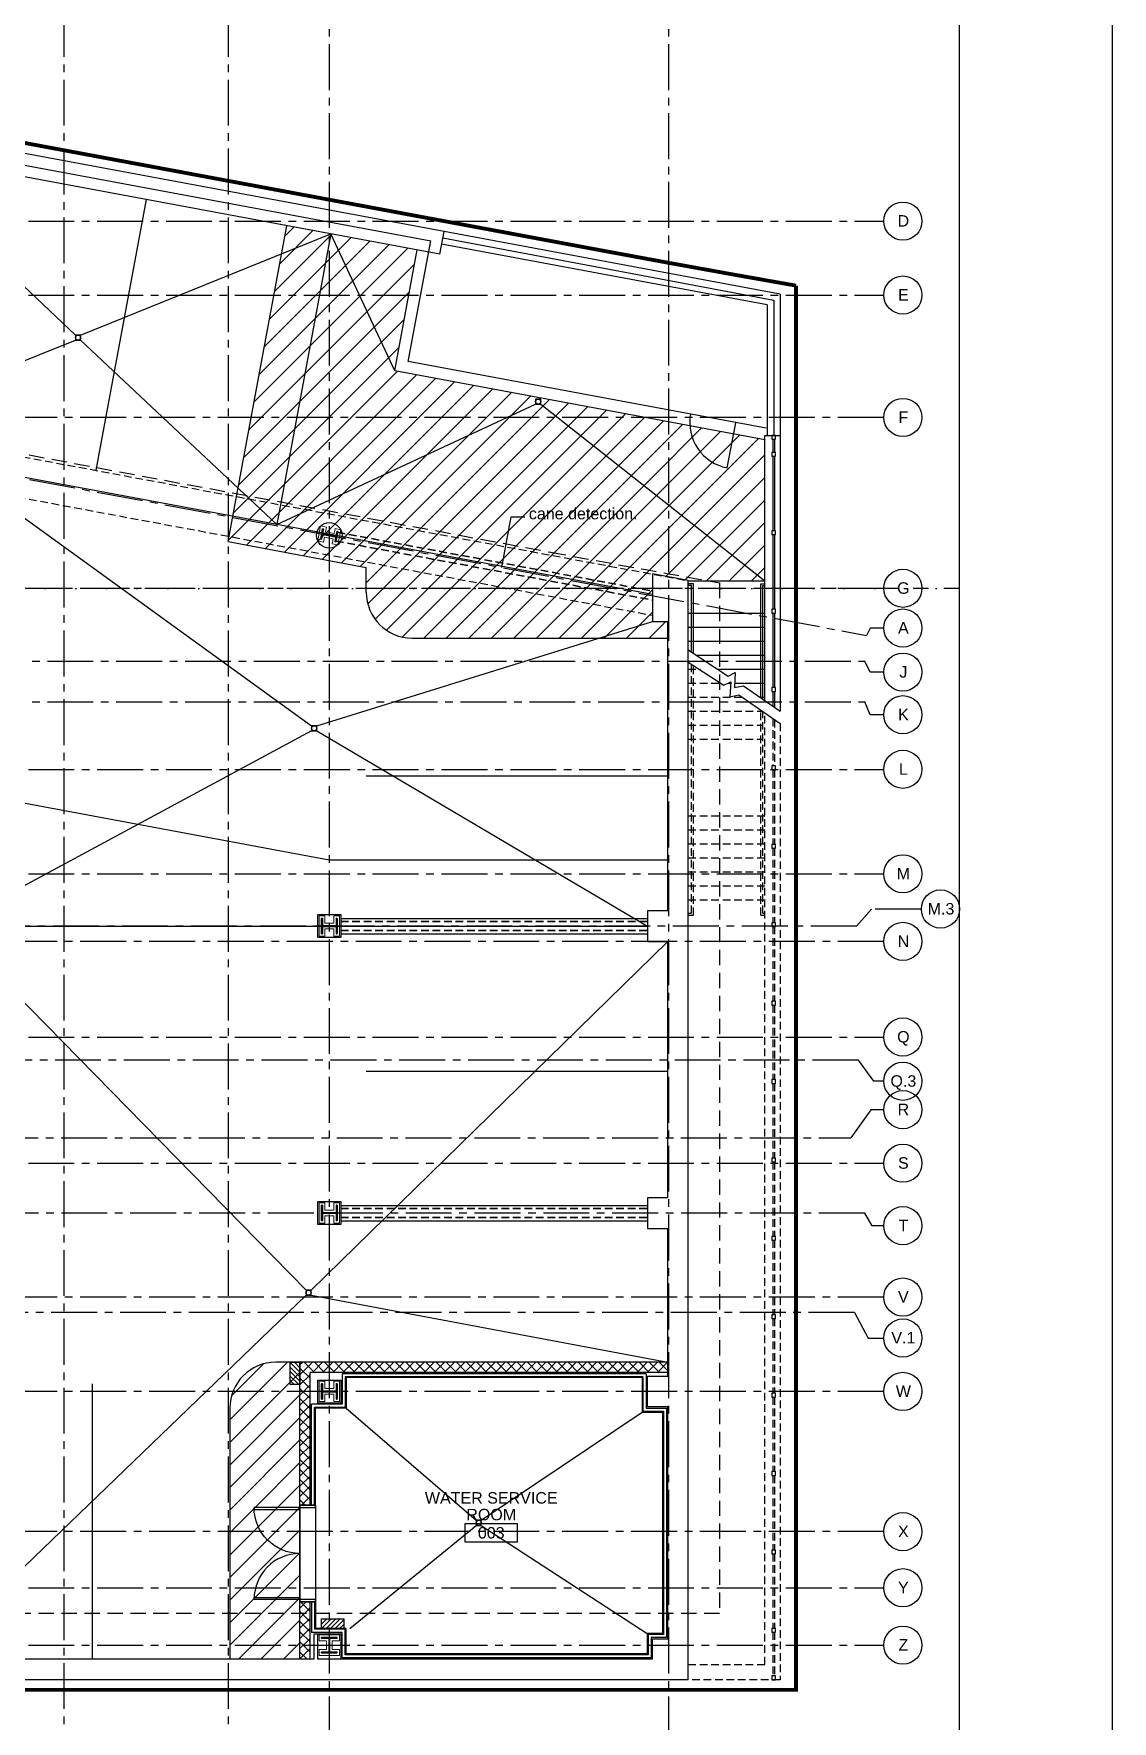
# Model space of a CAD drawing. Header units: inches. Extents: x -3719 to 348, y -844 to 2341.
# Drawn here: x -498 to 348, y -60 to 1264 of the extents above; entities that cross this region are included whole.
import ezdxf
from ezdxf.enums import TextEntityAlignment as Align

# ---------------------------------------------------------------- set-up
doc = ezdxf.new("R2010")
doc.units = ezdxf.units.IN
doc.header["$LTSCALE"] = 48
doc.header["$MEASUREMENT"] = 0
for name, pattern in [('CENTER2', [1.125, 0.75, -0.125, 0.125, -0.125]), ('DASHDOT2', [0.5, 0.25, -0.125, 0, -0.125]), ('HIDDEN', [0.375, 0.25, -0.125]), ('HIDDEN2', [0.1875, 0.125, -0.0625]), ('PHANTOM2', [1.25, 0.625, -0.125, 0.125, -0.125, 0.125, -0.125])]:
    doc.linetypes.add(name, pattern=pattern)
doc.layers.get('Defpoints').update_dxf_attribs({"color": 153})
doc.layers.add('A-ANNO-NPLT', color=151, linetype='Continuous', plot=False)
for name, color, linetype, lineweight in [('A-Detl-Hatch', 1, 'Continuous', 18), ('S-Detl-Hatch', 1, 'Continuous', 18), ('S-Detl-Wide', 3, 'Continuous', 35)]:
    doc.layers.add(name, color=color, linetype=linetype, lineweight=lineweight)
for name, color, linetype in [('A-Door', 6, 'Continuous'), ('A-Door-Head', 8, 'Continuous'), ('A-Flor-Hral', 6, 'Continuous'), ('A-Flor-Pfix', 4, 'Continuous'), ('A-Flor-Spcl', 5, 'Continuous'), ('A-Flor-Strs', 8, 'Continuous'), ('A-Grid(3-32)', 8, 'CENTER2'), ('A-Roof-Above', 8, 'HIDDEN2'), ('A-Site-Element', 2, 'Continuous'), ('A-Site-low walls', 1, 'Continuous'), ('A-Site-Parking', 6, 'Continuous'), ('A-Site-Pave', 8, 'Continuous'), ('A-Site-Property', 3, 'PHANTOM2'), ('A-Site-Setback', 5, 'HIDDEN'), ('A-Tag-Rm(3-32)', 2, 'Continuous'), ('A-Wall-Full', 3, 'Continuous'), ('A-Wall-Hatch', 15, 'Continuous'), ('S-Foundation', 3, 'Continuous'), ('S-Grid-Iden', 2, 'Continuous'), ('S-Site-Curb', 4, 'Continuous'), ('S-Structural Concrete', 4, 'Continuous'), ('S-Wall-CMU', 2, 'Continuous'), ('S-Wall-Hatch', 8, 'Continuous')]:
    doc.layers.add(name, color=color, linetype=linetype)
doc.layers.add('Zoning Envelope', color=7, linetype='DASHDOT2', true_color=0xaa0061)
doc.styles.add('G1DIM', font='arial.ttf')
doc.styles.get("Standard").update_dxf_attribs({"font": 'arial.ttf'})
doc.linetypes.add('FENCELINE1', pattern='A,0.25,-0.1,[133,ltypeshp.shx,S=0.1,R=0,X=-0.1,Y=0],-0.1,1', length=1.45)
doc.linetypes.add('FENCELINE2', pattern='A,0.25,-0.1,[132,ltypeshp.shx,S=0.1,R=0,X=-0.1,Y=0],-0.1,1', length=1.45)
pattern_1 = [(45, (-3700, -844.257), (-8.838835, 8.838835), [])]

# ---------------------------------------------------------------- blocks, each defined once
blk = doc.blocks.new('Rm Tag')
blk.add_lwpolyline([(-0.212, 0.076), (0.212, 0.076), (0.212, -0.076), (-0.212, -0.076)], close=True)
for p in [(0, 0.286), (0, 0.149), (0, 0)]:
    blk.add_attdef('XXX', text='', height=0.0938).set_placement(p, align=Align.MIDDLE_CENTER)
blk = doc.blocks.new('GARAGE FLOOR SLOPE')
at = {"layer": 'A-Flor-Pfix'}
for points in [[(3235, 1872), (3235, 1868), (3239, 1868), (3239, 1872)], [(3595.8, 1821.8), (3595.8, 1817.8), (3599.8, 1817.8), (3599.8, 1821.8)], [(3420.1, 1565.6), (3420.1, 1561.6), (3424.1, 1561.6), (3424.1, 1565.6)], [(3415.8, 1122.8), (3415.8, 1118.8), (3419.8, 1118.8), (3419.8, 1122.8)]]:
    blk.add_lwpolyline(points, close=True, dxfattribs=at)
for centre in [(3237, 1870), (3597.8, 1819.8), (3422.1, 1563.6), (3417.8, 1120.8)]:
    blk.add_circle(centre, 2, dxfattribs=at)
at = {"layer": 'A-Roof-Above'}
for points in [[(1470.4, 1948.1), (2082.9, 1948.1), (2082.9, 1795.8), (2703.1, 1795.8), (2703.1, 1835.7), (3687.5, 1652.2)], [(2671.4, 1827.6), (2671.4, 1873.9), (3715.5, 1679.3)]]:
    blk.add_lwpolyline(points, dxfattribs=at)
at = {"layer": 'A-Site-Pave'}
for p, q in [((3235, 1872), (3081.4, 2017.3)), ((3239, 1872), (3435.3, 1951.3)), ((3435.3, 1951.3), (3392.8, 1723.4)), ((3485.3, 1844), (3435.3, 1951.3)), ((3038.9, 1789.3), (3235, 1868)), ((3239, 1868), (3392.8, 1723.4)), ((3392.8, 1723.4), (3595.8, 1817.8)), ((3599.8, 1817.8), (3775.5, 1679.3)), ((3136, 1771.2), (3420.1, 1565.6)), ((3424.1, 1565.6), (3687.5, 1647.3)), ((3420.1, 1561.6), (3136, 1408.3)), ((3424.1, 1561.6), (3683.5, 1408.3)), ((2153.9, 1408.3), (3683.5, 1408.3)), ((3415.8, 1122.8), (3136, 1408.3)), ((3419.8, 1122.8), (3699.5, 1396.3)), ((3415.8, 1118.8), (3136, 849.3)), ((3419.8, 1118.8), (3699.5, 1066.3))]:
    blk.add_line(p, q, dxfattribs=at)
for points in [[(3687.5, 1668.5), (2016.7, 1979.9), (920.6, 1979.9)], [(695.7, 1951.3), (800.9, 1951.3), (3434, 1460.5), (3699.5, 1460.5)]]:
    blk.add_lwpolyline(points, dxfattribs=at)
blk = doc.blocks.new('*U10')
at = {"layer": 'A-Detl-Hatch'}
h = blk.add_hatch(dxfattribs=at)
h.set_pattern_fill('ANSI32', color=256, scale=6, style=0)
h.set_pattern_definition([(45, (0, -6.06), (-1.591, 1.591), []), (45, (1.0607, -6.06), (-1.591, 1.591), [])])
edge = h.paths.add_edge_path()
edge.add_line((6, -12.12), (6, -11.515))
edge.add_line((6, -11.515), (0.795, -11.515))
edge.add_arc((0.795, -10.915), 0.6, 180, 270, ccw=False)
edge.add_line((0.195, -10.915), (0.195, -1.205))
edge.add_arc((0.795, -1.205), 0.6, 90, 180, ccw=False)
edge.add_line((0.795, -0.605), (6, -0.605))
edge.add_line((6, -0.605), (6, 0))
edge.add_line((6, 0), (-6, 0))
edge.add_line((-6, 0), (-6, -0.605))
edge.add_line((-6, -0.605), (-0.795, -0.605))
edge.add_arc((-0.795, -1.205), 0.6, 0, 90, ccw=False)
edge.add_line((-0.195, -1.205), (-0.195, -10.915))
edge.add_arc((-0.795, -10.915), 0.6, 270, 360, ccw=False)
edge.add_line((-0.795, -11.515), (-6, -11.515))
edge.add_line((-6, -11.515), (-6, -12.12))
edge.add_line((-6, -12.12), (6, -12.12))
at = {"color": 0, "linetype": 'ByBlock'}
blk.add_lwpolyline([(6, -12.12), (6, -11.515), (0.795, -11.515, -0.41421356), (0.195, -10.915), (0.195, -1.205, -0.41421356), (0.795, -0.605), (6, -0.605), (6, 0), (-6, 0), (-6, -0.605), (-0.795, -0.605, -0.41421356), (-0.195, -1.205), (-0.195, -10.915, -0.41421356), (-0.795, -11.515), (-6, -11.515), (-6, -12.12)], format="xyb", close=True, dxfattribs=at)
blk = doc.blocks.new('W12X65')
at = {"layer": 'S-Detl-Hatch'}
blk.add_lwpolyline([(13860.6, -7310.3), (13860.6, -7305.7), (13854.8, -7305.7), (13854.8, -7298.8), (13860.6, -7298.8), (13860.6, -7294.2), (13844.6, -7294.2), (13844.6, -7298.8), (13850.4, -7298.8), (13850.4, -7305.7), (13844.6, -7305.7), (13844.6, -7310.3)], close=True, dxfattribs=at)
at = {"layer": 'S-Detl-Wide'}
blk.add_blockref('*U10', (13852.6, -7296.2), dxfattribs=at)
blk = doc.blocks.new('*U22')
at = {"layer": 'A-Detl-Hatch'}
h = blk.add_hatch(dxfattribs=at)
h.set_pattern_fill('ANSI32', color=256, scale=6, style=0)
h.set_pattern_definition([(45, (0, -6.03), (-1.591, 1.591), []), (45, (1.0607, -6.03), (-1.591, 1.591), [])])
edge = h.paths.add_edge_path()
edge.add_line((4.0225, -12.06), (4.0225, -11.485))
edge.add_line((4.0225, -11.485), (0.7675, -11.485))
edge.add_arc((0.7675, -10.885), 0.6, 180, 270, ccw=False)
edge.add_line((0.1675, -10.885), (0.1675, -1.175))
edge.add_arc((0.7675, -1.175), 0.6, 90, 180, ccw=False)
edge.add_line((0.7675, -0.575), (4.0225, -0.575))
edge.add_line((4.0225, -0.575), (4.0225, 0))
edge.add_line((4.0225, 0), (-4.0225, 0))
edge.add_line((-4.0225, 0), (-4.0225, -0.575))
edge.add_line((-4.0225, -0.575), (-0.7675, -0.575))
edge.add_arc((-0.7675, -1.175), 0.6, 0, 90, ccw=False)
edge.add_line((-0.1675, -1.175), (-0.1675, -10.885))
edge.add_arc((-0.7675, -10.885), 0.6, 270, 360, ccw=False)
edge.add_line((-0.7675, -11.485), (-4.0225, -11.485))
edge.add_line((-4.0225, -11.485), (-4.0225, -12.06))
edge.add_line((-4.0225, -12.06), (4.0225, -12.06))
at = {"color": 0, "linetype": 'ByBlock'}
blk.add_lwpolyline([(4.0225, -12.06), (4.0225, -11.485), (0.7675, -11.485, -0.414213562), (0.1675, -10.885), (0.1675, -1.175, -0.414213562), (0.7675, -0.575), (4.0225, -0.575), (4.0225, 0), (-4.0225, 0), (-4.0225, -0.575), (-0.7675, -0.575, -0.414213562), (-0.1675, -1.175), (-0.1675, -10.885, -0.414213562), (-0.7675, -11.485), (-4.0225, -11.485), (-4.0225, -12.06)], format="xyb", close=True, dxfattribs=at)
blk = doc.blocks.new('W12X45')
at = {"layer": 'S-Detl-Hatch'}
blk.add_lwpolyline([(14163.5, -7310), (14163.5, -7305.4), (14159.6, -7305.4), (14159.6, -7298.5), (14163.5, -7298.5), (14163.5, -7293.9), (14151.5, -7293.9), (14151.5, -7298.5), (14155.3, -7298.5), (14155.3, -7305.4), (14151.5, -7305.4), (14151.5, -7310)], close=True, dxfattribs=at)
at = {"layer": 'S-Detl-Wide'}
blk.add_blockref('*U22', (14157.5, -7295.9), dxfattribs=at)
blk = doc.blocks.new('Column Bubble')
blk.add_circle((-0.004, -0.002), 0.156)
blk.add_attdef('XX', text='', height=0.0938).set_placement((0, 0), align=Align.MIDDLE_CENTER)
blk = doc.blocks.new('LOWER LEVEL - STRUCTURAL GRID')
at = {"layer": 'A-Grid(3-32)'}
for p, q in [((-789.5, -9409.8), (-789.5, -7402)), ((-660.5, -9409.8), (-660.5, -7402)), ((-581.5, -7402), (-581.5, -9409.8)), ((-315.5, -7402), (-315.5, -9409.8)), ((-3895.5, -7709.5), (-160.2, -8405.7)), ((-3895.5, -8080.8), (-146.8, -8080.8)), ((-3895.5, -8138.8), (-146.8, -8138.8)), ((-146.8, -8234.8), (-3895.5, -8234.8)), ((-146.8, -8368.8), (-3895.5, -8368.8)), ((-3880.6, -8425.8), (-161.6, -8425.8)), ((-3880.6, -8457.8), (-161.6, -8457.8)), ((-3895.5, -8510.8), (-146.8, -8510.8)), ((-3895.5, -8592.7), (-146.8, -8592.7)), ((-168, -8633.7), (-3874.3, -8633.7)), ((-146.8, -8645.7), (-3895.5, -8645.7)), ((-3895.5, -8720.8), (-146.8, -8720.8)), ((-166.6, -8738.8), (-3875.7, -8738.8)), ((-3869.7, -8799.7), (-172.6, -8799.7)), ((-3895.5, -8819.7), (-146.8, -8819.7)), ((-161.6, -8858.8), (-3880.7, -8858.8)), ((-146.8, -8924.8), (-3895.5, -8924.8)), ((-169.6, -8936.8), (-159, -8956.8)), ((-159, -8956.8), (-146.8, -8956.8)), ((-146.8, -8998.8), (-3895.5, -8998.8)), ((-146.8, -9108.7), (-3895.5, -9108.7)), ((-3895.5, -9152.8), (-146.8, -9152.8)), ((-3895.5, -9197.8), (-146.8, -9197.8))]:
    blk.add_line(p, q, dxfattribs=at)
for points in [[(-146.8, -8399.9), (-157.3, -8399.9), (-160.2, -8405.7)], [(-146.8, -8434.6), (-157.3, -8434.6), (-161.6, -8425.8)], [(-146.8, -8468), (-157.3, -8468), (-161.6, -8457.8)], [(-117.3, -8620.4), (-156.4, -8620.4), (-168, -8633.7)], [(-146.8, -8755.4), (-154.4, -8755.4), (-166.6, -8738.8)], [(-146.8, -8777.7), (-156.8, -8777.7), (-172.6, -8799.7)], [(-146.8, -8868.8), (-155.9, -8868.8), (-161.6, -8858.8)], [(-169.6, -8936.8), (-3872.6, -8936.8), (-3883.2, -8956.8), (-3895.5, -8956.8)]]:
    blk.add_lwpolyline(points, dxfattribs=at)
at = {"layer": 'S-Detl-Wide', "linetype": 'HIDDEN2'}
for p, q in [((-574.9, -8324.8), (-328, -8370.9)), ((-576.2, -8331.7), (-328, -8378)), ((-572.5, -8630.2), (-332, -8630.2)), ((-572.5, -8637.2), (-332, -8637.2)), ((-572.5, -8855.3), (-332, -8855.3)), ((-572.5, -8862.3), (-332, -8862.3))]:
    blk.add_line(p, q, dxfattribs=at)
at = {"layer": 'S-Structural Concrete'}
for points in [[(-590.5, -8624.7), (-572.5, -8624.7), (-572.5, -8642.7), (-590.5, -8642.7)], [(-590.5, -8849.8), (-572.5, -8849.8), (-572.5, -8867.8), (-590.5, -8867.8)], [(-590.5, -8989.8), (-572.5, -8989.8), (-572.5, -9007.8), (-590.5, -9007.8)], [(-590.5, -9188.8), (-572.5, -9188.8), (-572.5, -9208.8), (-590.5, -9208.8)]]:
    blk.add_lwpolyline(points, close=True, dxfattribs=at)
blk.add_circle((-581.5, -8327.2), 10, dxfattribs=at)
for name, p, rotation in [('W12X45', (-10354, -20907), 79.44166666666386), ('W12X65', (-7883.7, -22486.3), 90), ('W12X65', (-7883.7, -22711.3), 90), ('W12X65', (-7883.7, -22851.3), 90)]:
    blk.add_blockref(name, p, dxfattribs=dict(rotation=rotation))
at = {"layer": 'S-Grid-Iden', "xscale": 96, "yscale": 96, "zscale": 96}
for p, values in [((-131.3, -8080.5), {'XX': 'D'}), ((-131.3, -8138.5), {'XX': 'E'}), ((-131.3, -8234.5), {'XX': 'F'}), ((-131.3, -8368.5), {'XX': 'G'}), ((-131.3, -8399.7), {'XX': 'A'}), ((-131.3, -8434.3), {'XX': 'J'}), ((-131.3, -8467.7), {'XX': 'K'}), ((-131.3, -8510.5), {'XX': 'L'}), ((-131.3, -8592.5), {'XX': 'M'}), ((-101.8, -8620.1), {'XX': 'M.3'}), ((-131.3, -8645.5), {'XX': 'N'}), ((-131.3, -8720.5), {'XX': 'Q'}), ((-131.3, -8755.2), {'XX': 'Q.3'}), ((-131.3, -8777.5), {'XX': 'R'}), ((-131.3, -8819.5), {'XX': 'S'}), ((-131.3, -8868.5), {'XX': 'T'}), ((-131.3, -8924.5), {'XX': 'V'}), ((-131.3, -8956.6), {'XX': 'V.1'}), ((-131.3, -8998.5), {'XX': 'W'}), ((-131.3, -9108.5), {'XX': 'X'}), ((-131.3, -9152.5), {'XX': 'Y'}), ((-131.3, -9197.5), {'XX': 'Z'})]:
    blk.add_blockref('Column Bubble', p, dxfattribs=at).add_auto_attribs(values)
blk = doc.blocks.new('Door 36in')
blk.add_lwpolyline([(0, 36), (1.5, 36), (1.5, 0), (0, 0)], close=True)
blk.add_arc((0, 0), 36, 0, 90)
blk = doc.blocks.new('LOWER LEVEL - CORE & SHELL')
at = {"layer": 'S-Wall-Hatch'}
h = blk.add_hatch(dxfattribs=at)
h.set_pattern_fill('ANSI37', color=256, scale=45, style=0)
h.paths.add_polyline_path([(-596.5, -9172.8), (-604.5, -9172.8), (-604.5, -9204.8), (-596.5, -9204.8)])
h.paths.add_polyline_path([(-596.5, -9204.8), (-604.5, -9204.8), (-604.5, -9208.8), (-596.5, -9208.8)])
h.paths.add_polyline_path([(-596.5, -8983.8), (-581.5, -8983.8), (-581.5, -8975.8), (-604.5, -8975.8), (-604.5, -8998.8), (-596.5, -8998.8)])
h.paths.add_polyline_path([(-316, -8975.8), (-581.5, -8975.8), (-581.5, -8983.8), (-316, -8983.8)])
h.paths.add_polyline_path([(-604.5, -9087.8), (-596.5, -9087.8), (-596.5, -8998.8), (-604.5, -8998.8)])
h.paths.add_polyline_path([(-596.5, -9163.8), (-604.5, -9163.8), (-604.5, -9172.8), (-596.5, -9172.8)])
at = {"layer": 'A-Door'}
for points in [[(-592.4, -9087.8), (-604.5, -9087.8), (-604.5, -9089.8), (-592.4, -9089.8)], [(-592.4, -9161.8), (-604.5, -9161.8), (-604.5, -9163.8), (-592.4, -9163.8)]]:
    blk.add_lwpolyline(points, close=True, dxfattribs=at)
at = {"layer": 'A-Door-Head'}
blk.add_lwpolyline([(-604.5, -9087.8), (-592.4, -9087.8), (-592.4, -9163.8), (-604.5, -9163.8)], close=True, dxfattribs=at)
at = {"layer": 'A-Flor-Hral'}
for p, q in [((-233.8, -8251.8), (-233.8, -8262.1)), ((-232.3, -8251.8), (-232.3, -8262.1)), ((-233.8, -8265.1), (-233.8, -8323.6)), ((-232.3, -8265.1), (-232.3, -8323.6)), ((-233.8, -8326.6), (-233.8, -8385.1)), ((-232.3, -8326.6), (-232.3, -8385.1)), ((-295.9, -8365.1), (-300, -8365.1)), ((-295.9, -8419), (-295.9, -8365.1)), ((-243, -8365.1), (-240, -8365.1)), ((-243, -8454.7), (-243, -8365.1)), ((-297.4, -8366.6), (-300, -8366.6)), ((-297.4, -8418), (-297.4, -8366.6)), ((-241.5, -8366.6), (-240, -8366.6)), ((-241.5, -8455.8), (-241.5, -8366.6)), ((-233.8, -8388.1), (-233.8, -8446.6)), ((-232.3, -8388.1), (-232.3, -8446.6)), ((-233.8, -8449.6), (-233.8, -8461.1)), ((-232.3, -8449.6), (-232.3, -8462.2))]:
    blk.add_line(p, q, dxfattribs=at)
for points in [[(-234.5, -8251.8), (-231.5, -8251.8), (-231.5, -8248.8), (-234.5, -8248.8)], [(-234.5, -8265.1), (-231.5, -8265.1), (-231.5, -8262.1), (-234.5, -8262.1)], [(-234.5, -8326.6), (-231.5, -8326.6), (-231.5, -8323.6), (-234.5, -8323.6)], [(-234.5, -8326.6), (-231.5, -8326.6), (-231.5, -8323.6), (-234.5, -8323.6)], [(-234.5, -8388.1), (-231.5, -8388.1), (-231.5, -8385.1), (-234.5, -8385.1)], [(-234.5, -8449.6), (-231.5, -8449.6), (-231.5, -8446.6), (-234.5, -8446.6)]]:
    blk.add_lwpolyline(points, close=True, dxfattribs=at)
for points in [[(-300, -8417), (-268.6, -8437.6), (-263.1, -8434.8), (-263.8, -8446.6), (-256.8, -8445.2), (-228, -8465.1)], [(-300, -8426.6), (-272.2, -8444.8), (-266.7, -8442.1), (-267.4, -8453.8), (-260.4, -8452.4), (-228, -8474.9)]]:
    blk.add_lwpolyline(points, dxfattribs=at)
at = {"layer": 'A-Flor-Pfix'}
blk.add_lwpolyline([(-466.3, -9099.8), (-466.3, -9103.8), (-462.3, -9103.8), (-462.3, -9099.8)], close=True, dxfattribs=at)
blk.add_circle((-464.3, -9101.8), 2, dxfattribs=at)
at = {"layer": 'A-Flor-Strs'}
for p, q in [((-300, -8388.1), (-240, -8388.1)), ((-300, -8399.1), (-240, -8399.1)), ((-300, -8410.1), (-240, -8410.1)), ((-293.7, -8421.1), (-240, -8421.1)), ((-276.9, -8432.1), (-240, -8432.1)), ((-263.6, -8443.1), (-240, -8443.1)), ((-243.9, -8454.1), (-240, -8454.1))]:
    blk.add_line(p, q, dxfattribs=at)
at = {"layer": 'A-Flor-Strs', "linetype": 'HIDDEN2'}
for p, q in [((-297.4, -8623.6), (-297.4, -8428.3)), ((-295.9, -8625.1), (-295.9, -8429.3)), ((-300, -8432.1), (-290.4, -8432.1)), ((-300, -8443.1), (-274.8, -8443.1)), ((-268.8, -8443.1), (-266.7, -8443.1)), ((-300, -8454.1), (-257.9, -8454.1)), ((-300, -8465.1), (-242, -8465.1)), ((-243, -8625.1), (-243, -8464.5)), ((-241.5, -8623.6), (-241.5, -8465.5)), ((-233.8, -8470.9), (-233.8, -8508.1)), ((-300, -8476.1), (-242, -8476.1)), ((-232.3, -8471.9), (-232.3, -8508.1)), ((-300, -8487.1), (-242, -8487.1)), ((-233.8, -8511.1), (-233.8, -8569.6)), ((-232.3, -8511.1), (-232.3, -8569.6)), ((-300, -8547.1), (-240, -8547.1)), ((-300, -8558.1), (-240, -8558.1)), ((-300, -8569.1), (-240, -8569.1)), ((-233.8, -8572.6), (-233.8, -8631.1)), ((-232.3, -8572.6), (-232.3, -8631.1)), ((-300, -8580.1), (-240, -8580.1)), ((-300, -8591.1), (-240, -8591.1)), ((-300, -8602.1), (-240, -8602.1)), ((-300, -8613.1), (-240, -8613.1)), ((-300, -8623.6), (-297.4, -8623.6)), ((-300, -8625.1), (-295.9, -8625.1)), ((-243, -8625.1), (-240, -8625.1)), ((-241.5, -8623.6), (-240, -8623.6)), ((-233.8, -8634.1), (-233.8, -8692.6)), ((-232.3, -8634.1), (-232.3, -8692.6)), ((-233.8, -8695.6), (-233.8, -8754.1)), ((-232.3, -8695.6), (-232.3, -8754.1)), ((-233.8, -8757.1), (-233.8, -8815.6)), ((-232.3, -8757.1), (-232.3, -8815.6)), ((-233.8, -8818.6), (-233.8, -8877.1)), ((-232.3, -8818.6), (-232.3, -8877.1)), ((-233.8, -8880.1), (-233.8, -8938.6)), ((-232.3, -8880.1), (-232.3, -8938.6)), ((-233.8, -8941.6), (-233.8, -9000.1)), ((-232.3, -8941.6), (-232.3, -9000.1)), ((-233.8, -9003.1), (-233.8, -9061.6)), ((-232.3, -9003.1), (-232.3, -9061.6)), ((-233.8, -9064.6), (-233.8, -9123.1)), ((-232.3, -9064.6), (-232.3, -9123.1)), ((-233.8, -9126.1), (-233.8, -9184.6)), ((-232.3, -9126.1), (-232.3, -9184.6)), ((-233.8, -9187.6), (-233.8, -9221.8)), ((-232.3, -9187.6), (-232.3, -9221.8)), ((-228, -9224.8), (-300, -9224.8))]:
    blk.add_line(p, q, dxfattribs=at)
for points in [[(-300, -9212.8), (-240, -9212.8), (-240, -8466.5)], [(-228, -8474.9), (-228, -9224.8), (-228, -9224.8)]]:
    blk.add_lwpolyline(points, dxfattribs=at)
for points in [[(-234.5, -8511.1), (-231.5, -8511.1), (-231.5, -8508.1), (-234.5, -8508.1)], [(-234.5, -8572.6), (-231.5, -8572.6), (-231.5, -8569.6), (-234.5, -8569.6)], [(-234.5, -8634.1), (-231.5, -8634.1), (-231.5, -8631.1), (-234.5, -8631.1)], [(-234.5, -8695.6), (-231.5, -8695.6), (-231.5, -8692.6), (-234.5, -8692.6)], [(-234.5, -8757.1), (-231.5, -8757.1), (-231.5, -8754.1), (-234.5, -8754.1)], [(-234.5, -8818.6), (-231.5, -8818.6), (-231.5, -8815.6), (-234.5, -8815.6)], [(-234.5, -8880.1), (-231.5, -8880.1), (-231.5, -8877.1), (-234.5, -8877.1)], [(-234.5, -8941.6), (-231.5, -8941.6), (-231.5, -8938.6), (-234.5, -8938.6)], [(-234.5, -9003.1), (-231.5, -9003.1), (-231.5, -9000.1), (-234.5, -9000.1)], [(-234.5, -9064.6), (-231.5, -9064.6), (-231.5, -9061.6), (-234.5, -9061.6)], [(-234.5, -9126.1), (-231.5, -9126.1), (-231.5, -9123.1), (-234.5, -9123.1)], [(-234.5, -9187.6), (-231.5, -9187.6), (-231.5, -9184.6), (-234.5, -9184.6)], [(-234.5, -9224.8), (-231.5, -9224.8), (-231.5, -9221.8), (-234.5, -9221.8)]]:
    blk.add_lwpolyline(points, close=True, dxfattribs=at)
at = {"layer": 'A-Site-low walls'}
for p, q in [((-238, -8146.4), (-493.4, -8098.8)), ((-228, -8138), (-491.5, -8088.9)), ((-228, -8138), (-228, -8248.8)), ((-238, -8146.4), (-238, -8248.8))]:
    blk.add_line(p, q, dxfattribs=at)
at = {"layer": 'A-Site-Pave'}
for p, q in [((-568.4, -9011.9), (-466.3, -9099.8)), ((-462.3, -9099.8), (-336.1, -9014.9)), ((-565.4, -9184.6), (-466.3, -9103.8)), ((-462.3, -9103.8), (-332.1, -9188.6))]:
    blk.add_line(p, q, dxfattribs=at)
at = {"layer": 'A-Wall-Full'}
for p, q in [((-491.5, -8088.9), (-3254.4, -7574)), ((-494.8, -8106.6), (-3240, -7595)), ((-494.8, -8106.6), (-491.5, -8088.9)), ((-568.4, -8987.9), (-568.4, -9011.9)), ((-336.1, -8987.9), (-568.4, -8987.9)), ((-336.1, -8987.9), (-336.1, -9014.9)), ((-568.4, -9011.9), (-592.4, -9011.9)), ((-592.4, -9087.8), (-592.4, -9011.9)), ((-336.1, -9014.9), (-320.1, -9014.9)), ((-320.1, -9014.9), (-320.1, -9188.6)), ((-592.4, -9163.8), (-592.4, -9184.6)), ((-568.4, -9184.6), (-592.4, -9184.6)), ((-568.4, -9204.6), (-568.4, -9184.6)), ((-320.1, -9188.6), (-332.1, -9188.6)), ((-332.1, -9188.6), (-332.1, -9204.6)), ((-332.1, -9204.6), (-568.4, -9204.6))]:
    blk.add_line(p, q, dxfattribs=at)
at = {"layer": 'A-Wall-Hatch'}
for p, q in [((-571.5, -8984.8), (-571.5, -9008.8)), ((-333, -8984.8), (-571.5, -8984.8)), ((-335.5, -8987.3), (-569, -8987.3)), ((-569, -8987.3), (-569, -9011.2)), ((-335.5, -8987.3), (-335.5, -9014.2)), ((-333, -8984.8), (-333, -9011.8)), ((-595.5, -9087.8), (-595.5, -9008.8)), ((-571.5, -9008.8), (-595.5, -9008.8)), ((-569, -9011.2), (-593, -9011.2)), ((-593, -9087.8), (-593, -9011.2)), ((-335.5, -9014.2), (-319.5, -9014.2)), ((-333, -9011.8), (-317, -9011.8)), ((-319.5, -9014.2), (-319.5, -9189.3)), ((-317, -9011.8), (-317, -9191.8)), ((-595.5, -9163.8), (-595.5, -9187.7)), ((-593, -9163.8), (-593, -9185.2)), ((-569, -9185.2), (-593, -9185.2)), ((-569, -9205.3), (-569, -9185.2)), ((-571.5, -9187.7), (-595.5, -9187.7)), ((-571.5, -9207.8), (-571.5, -9187.7)), ((-319.5, -9189.3), (-331.5, -9189.3)), ((-331.5, -9189.3), (-331.5, -9205.3)), ((-317, -9191.8), (-329, -9191.8)), ((-329, -9191.8), (-329, -9207.8)), ((-329, -9207.8), (-571.5, -9207.8)), ((-331.5, -9205.3), (-569, -9205.3))]:
    blk.add_line(p, q, dxfattribs=at)
at = {"layer": 'S-Foundation'}
for p, q in [((-328, -8357.5), (-328, -8394.8)), ((-300, -8362.7), (-328, -8357.5)), ((-300, -9224.8), (-300, -8362.7)), ((-328, -8394.8), (-316, -8394.8)), ((-593.5, -9208.8), (-593.5, -9188.8)), ((-593.5, -9188.8), (-572.5, -9188.8)), ((-572.5, -9188.8), (-572.5, -9208.8)), ((-593.5, -9208.8), (-870.5, -9208.8)), ((-328, -9208.8), (-572.5, -9208.8)), ((-300, -9224.8), (-3679, -9224.8))]:
    blk.add_line(p, q, dxfattribs=at)
for points in [[(-240, -8456.8), (-240, -8260.8), (-240, -8260.8), (-240, -8248.8), (-228, -8248.8), (-228, -8465.1)], [(-316, -8621.7), (-316, -8394.8)], [(-316, -8621.7), (-332, -8621.7), (-332, -8645.7), (-316, -8645.7)], [(-316, -8846.8), (-316, -8645.7)], [(-316, -8846.8), (-332, -8846.8), (-332, -8870.8), (-316, -8870.8)], [(-316, -9192.8), (-316, -9010.8), (-332, -9010.8), (-332, -8986.8), (-316, -8986.8), (-316, -8870.8)], [(-328, -9208.8), (-328, -9192.8), (-316, -9192.8)]]:
    blk.add_lwpolyline(points, dxfattribs=at)
at = {"layer": 'S-Site-Curb'}
for q in [(-512.5, -8103.3), (-240, -8252.1)]:
    blk.add_line((-530.2, -8198), q, dxfattribs=at)
at = {"layer": 'S-Wall-CMU'}
for p, q in [((-604.5, -9087.8), (-604.5, -8975.8)), ((-316, -8975.8), (-604.5, -8975.8)), ((-596.5, -9087.8), (-596.5, -8983.8)), ((-316, -8983.8), (-596.5, -8983.8)), ((-604.5, -9208.8), (-604.5, -9163.8)), ((-596.5, -9208.8), (-596.5, -9163.8))]:
    blk.add_line(p, q, dxfattribs=at)
blk.add_blockref('W12X65', (-14434.1, -1895.5))
at = {"layer": 'A-Door', "xscale": -1, "rotation": 90}
blk.add_blockref('Door 36in', (-604.5, -9089.8), dxfattribs=at)
at = {"layer": 'A-Door', "rotation": 90}
blk.add_blockref('Door 36in', (-604.5, -9161.8), dxfattribs=at)

msp = doc.modelspace()

# ---------------------------------------------------------------- hatches: boundary and pattern name
at = {"layer": 'A-Flor-Spcl'}
h = msp.add_hatch(dxfattribs=at)
h.set_pattern_fill('ANSI31', color=256, scale=20, angle=-90, style=0)
h.set_pattern_definition([(315, (-2270.1903, -8004.6372), (1.76776695, 1.76776695), [])])
h.paths.add_polyline_path([(-289, 222), (-289, 204.5), (-296.6, 204.5), (-296.6, 222)])
h = msp.add_hatch(dxfattribs=at)
h.set_pattern_fill('ANSI31', color=256, scale=20, angle=-180, style=0)
h.set_pattern_definition([(225, (-8480.2005, 1994.3381), (1.76776695, -1.76776695), [])])
h.paths.add_polyline_path([(-254.6, 13.1), (-272.1, 13.1), (-272.1, 20.7), (-254.6, 20.7)])
at = {"layer": 'A-Site-Parking'}
h = msp.add_hatch(dxfattribs=at)
h.set_pattern_fill('ANSI31', color=256, scale=100, style=0)
h.set_pattern_definition(pattern_1)
edge = h.paths.add_edge_path()
edge.add_line((-237, 845.5), (-345.4, 865.7))
edge.add_line((-345.4, 865.7), (-299.3, 1113.5))
edge.add_line((-299.3, 1113.5), (-197, 1094.4))
edge.add_line((-197, 1094.4), (-214.7, 999.7))
edge.add_line((-214.7, 999.7), (-12.5, 962))
edge.add_line((-12.5, 962), (-12.5, 803))
edge.add_line((-12.5, 803), (-0.5, 803))
edge.add_line((-0.5, 803), (-0.5, 790))
edge.add_line((-0.5, 790), (-201, 790))
edge.add_arc((-201, 826), 36, 180, 270, ccw=False)
edge.add_line((-237, 826), (-237, 845.5))
h = msp.add_hatch(dxfattribs=at)
h.set_pattern_fill('ANSI31', color=256, scale=100, style=0)
h.set_pattern_definition(pattern_1)
h.paths.add_polyline_path([(0, 959.7), (-12.5, 962), (-12.5, 854), (-10.8, 853.6), (-12, 847.7), (-12.5, 847.5), (-12.5, 842.7, 0.000224), (0, 840.5)])
h.paths.add_polyline_path([(75.5, 937), (75.5, 945.6), (51.1, 950.2), (46.1, 923.6, -0.341999), (16.8, 956.6), (0, 959.7), (0, 840.5, 0.00055), (30.7, 835), (75.5, 835)])
h.paths.add_polyline_path([(51.1, 950.2), (16.8, 956.6, 0.341999), (46.1, 923.6)], flags=17)
h.paths.add_polyline_path([(0, 840.5), (0, 837.9), (15.5, 835), (30.7, 835, -0.00055)])
h.paths.add_polyline_path([(0, 840.5, -0.000224), (-12.5, 842.7), (-12.5, 840.2), (0, 837.9)])
h = msp.add_hatch(dxfattribs=at)
h.set_pattern_fill('ANSI31', color=256, scale=100, style=0)
h.set_pattern_definition([(45, (315.5, 9197.75), (-8.838835, 8.838835), [])])
h.paths.add_polyline_path([(-289, 199), (-341.6, 199, 0.092628), (-344, 186), (-344, 105), (-340.3, 105, -0.488153), (-340.1, 117.1, -0.5), (-338.8, 129.9, -0.5), (-333.7, 141.5, -0.5), (-320.8, 143.5, -0.5), (-308.5, 142.8, -0.5), (-295.6, 141.5, -0.203424), (-289, 143.9)])
h.paths.add_polyline_path([(-289, 222), (-308, 222, 0.309703), (-341.6, 199), (-289, 199)])
h.paths.add_polyline_path([(-343.8, 97.4), (-343.9, 45), (-339.7, 45, -0.249227), (-336.9, 52, -0.5), (-337.5, 64.2, -0.5), (-338.8, 76.5, -0.5), (-340.1, 90, -0.236068)])
h.paths.add_polyline_path([(-336.2, 39.1, -0.222986), (-339.7, 45), (-344, 45), (-344, 25), (-330.3, 25, -0.058557), (-331.1, 26.9, -0.5)])
h.paths.add_polyline_path([(-323.9, 45), (-339.7, 45, 0.222986), (-336.2, 39.1, 0.5), (-331.1, 26.9, 0.058557), (-330.3, 25), (-289, 25), (-289, 34), (-289, 36), (-325, 36), (-325, 37.5), (-325, 37.5, -0.052799)])
h.paths.add_polyline_path([(-289, 72, 0.341999), (-323.9, 45), (-289, 45)], flags=17)
h.paths.add_polyline_path([(-289, 45), (-323.9, 45, 0.052799), (-325, 37.5), (-289, 37.5)], flags=17)
h.paths.add_polyline_path([(-289, 72, -0.389983), (-324.9, 105), (-340.3, 105, 0.009522), (-340.1, 104.8, 0.5), (-340.1, 90, 0.5), (-338.8, 76.5, 0.5), (-337.5, 64.2, 0.5), (-336.9, 52, 0.249227), (-339.7, 45), (-323.9, 45, -0.341999)])
h.paths.add_polyline_path([(-289, 143.9, 0.203424), (-295.6, 141.5, 0.5), (-308.5, 142.8, 0.5), (-320.8, 143.5, 0.5), (-333.7, 141.5, 0.5), (-338.8, 129.9, 0.5), (-340.1, 117.1, 0.488153), (-340.3, 105), (-324.9, 105, -0.010438), (-325, 106.5), (-325, 106.5), (-325, 108), (-289, 108), (-289, 110)])
h.paths.add_polyline_path([(-289, 105), (-324.9, 105, 0.389983), (-289, 72)], flags=17)
h.paths.add_polyline_path([(-340.1, 104.8, -0.009522), (-340.3, 105), (-344, 105), (-343.8, 97.4, -0.236068)])
h.paths.add_polyline_path([(-289, 108), (-325, 108, 0.01042), (-325, 106.5), (-289, 106.5)], flags=17)
h.paths.add_polyline_path([(-289, 106.5), (-325, 106.5, 0.010438), (-324.9, 105), (-289, 105)], flags=17)
h.paths.add_polyline_path([(-289, 37.5), (-325, 37.5, 0.01042), (-325, 36), (-289, 36)], flags=17)
h.paths.add_polyline_path([(-303.4, 21.1, 0.5), (-290.5, 21.1, 0.045668), (-289, 20.2), (-289, 25), (-330.3, 25, 0.428885), (-318.2, 21.7, 0.5)], flags=17)
h.paths.add_polyline_path([(-289, 20.2, -0.045668), (-290.5, 21.1, -0.5), (-303.4, 21.1, -0.5), (-318.2, 21.7, -0.428885), (-330.3, 25), (-344, 25), (-344, -7), (-289, -7)])
h.paths.add_polyline_path([(-289, -7), (-344, -7), (-344, -11), (-289, -11)])

# ---------------------------------------------------------------- linework, layer by layer
at = {"layer": 'A-ANNO-NPLT'}
for points in [[(-3700, -844.3), (-3700, 2131.7), (348, 2131.7), (348, -844.3)], [(-3580, -484.3), (-3580, 1771.7), (228, 1771.7), (228, -484.3)]]:
    msp.add_lwpolyline(points, close=True, dxfattribs=at)
at = {"layer": 'A-Flor-Spcl'}
for points in [[(-289, 222), (-289, 204.5), (-296.6, 204.5), (-296.6, 222)], [(-254.6, 13.1), (-272.1, 13.1), (-272.1, 20.7), (-254.6, 20.7)]]:
    msp.add_lwpolyline(points, close=True, dxfattribs=at)
at = {"layer": 'A-Site-Element', "linetype": 'FENCELINE2'}
for points in [[(-3355.5, 1299.8), (-3355.5, 1456.5), (-2974.1, 1385.4), (-2931.7, 1613.3), (-186.5, 1101.6)], [(76.5, 954.6), (-204.2, 1006.9), (-186.5, 1101.6)]]:
    msp.add_lwpolyline(points, dxfattribs=at)
at = {"layer": 'A-Site-Element', "linetype": 'FENCELINE1', "ltscale": 0.5}
msp.add_lwpolyline([(-176.9, 1103.9), (82.5, 1055.2), (82.5, 949)], dxfattribs=at)
at = {"layer": 'A-Site-Parking'}
for p, q in [((-448.9, 921.7), (-409.4, 1134)), ((-345.4, 865.7), (-299.3, 1113.5)), ((-345.4, 865.7), (-237, 845.5)), ((-237, 826), (-237, 845.5)), ((15.5, 835), (75.5, 835)), ((-201, 790), (-0.5, 790)), ((-237, 682), (-0.5, 682)), ((-257, 570), (-16.5, 570)), ((-257, 558), (-16.5, 558)), ((-0.5, 450), (-237, 450)), ((-257, 345), (-16.5, 345)), ((-257, 333), (-16.5, 333)), ((-289, 222), (-308, 222)), ((-452, 205), (-452, -11)), ((-344, 186), (-344, -11)), ((-289, 108), (-289, 36))]:
    msp.add_line(p, q, dxfattribs=at)
msp.add_lwpolyline([(17.3, 965.6, 0.414214), (46.1, 923.6), (52.7, 959)], format="xyb", dxfattribs=at)
for centre, start, end in [((-201, 826), 180, 270), ((-308, 186), 90, 180)]:
    msp.add_arc(centre, 36, start, end, dxfattribs=at)
at = {"layer": 'A-Site-Property', "const_width": 3}
msp.add_lwpolyline([(-2840, -35, 0.000391), (-2984, -35.1, 0.00127), (-3452, -37), (-3452, 827.7), (-3452, 1727.7), (-48.2, 1093.3, 0.002707), (100, 1066.5), (100, -35), (-2840, -35)], format="xyb", dxfattribs=at)
at = {"layer": 'A-Site-Setback'}
msp.add_lwpolyline([(-3368, 1467.9), (-92.2, 857.4, 0.002374), (40, 833.4), (40, 25), (-2900, 25, 0.00067), (-2984.1, 24.9, 0.001041), (-3368, 23.5), (-3368, 827.7), (-3368, 1467.9)], format="xyb", dxfattribs=at)
at = {"layer": 'Defpoints'}
msp.add_lwpolyline([(-130.8, 845.4), (-123.4, 885.2), (-112.6, 885.2)], dxfattribs=at)
at = {"layer": 'Zoning Envelope'}
msp.add_lwpolyline([(228, 829), (-2840, 829, 0.000426), (-2973.4, 828.9, 0.001551), (-3580, 826.1, 0.001255)], format="xyb", dxfattribs=at)

# ---------------------------------------------------------------- block references
for name, p in [('LOWER LEVEL - STRUCTURAL GRID', (315.5, 9197.8)), ('GARAGE FLOOR SLOPE', (-3700, -844.3))]:
    msp.add_blockref(name, p)
at = {"linetype": 'HIDDEN'}
msp.add_blockref('LOWER LEVEL - CORE & SHELL', (315.5, 9197.8), dxfattribs=at)
at = {"layer": 'A-Tag-Rm(3-32)'}
ref = msp.add_blockref('Rm Tag', (-139, 88.2), dxfattribs=dict(at, xscale=96, yscale=96, zscale=96))
ref.add_attrib('XXX', 'WATER SERVICE', dxfattribs={"layer": '0', "height": 9}).set_placement((-139, 115.6), align=Align.MIDDLE_CENTER)
ref.add_attrib('XXX', 'ROOM', dxfattribs={"layer": '0', "height": 9}).set_placement((-139, 102.5), align=Align.MIDDLE_CENTER)
ref.add_attrib('XXX', '003', dxfattribs={"layer": '0', "height": 9}).set_placement((-139, 88.2), align=Align.MIDDLE_CENTER)

# ---------------------------------------------------------------- texts
at = {"layer": 'Defpoints', "insert": (-109.5, 892.2), "char_height": 9, "attachment_point": 1, "style": 'G1DIM'}
msp.add_mtext('cane detection.', dxfattribs=at)

doc.saveas('drawing.dxf')
